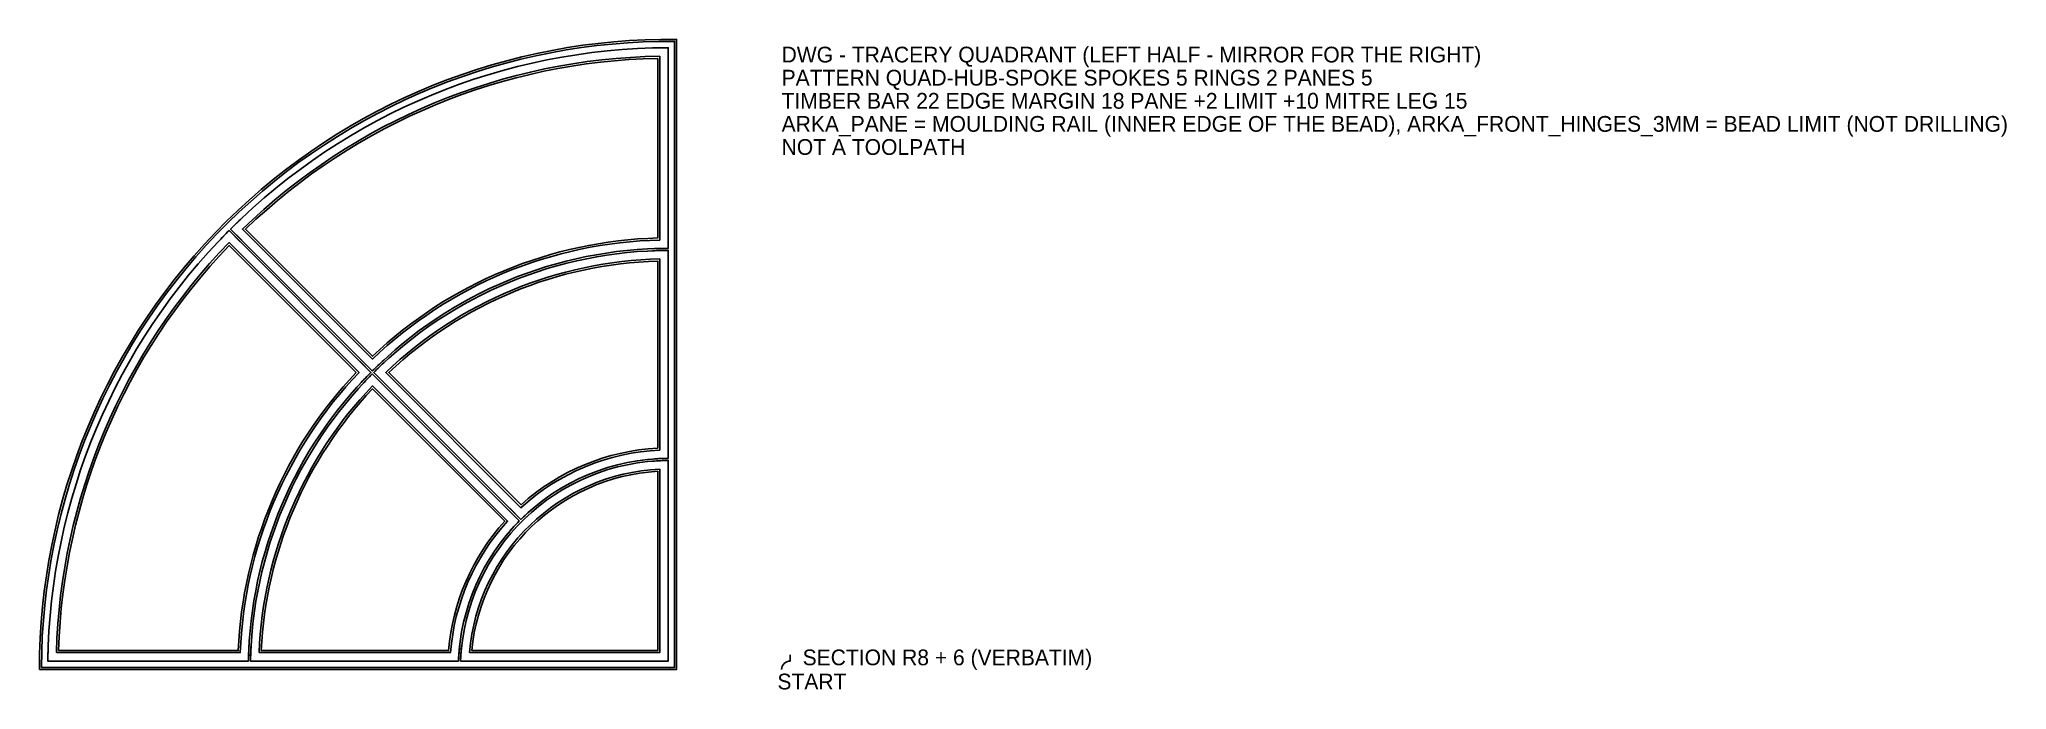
# Model space of a CAD drawing. Extents: x -3828 to -1954, y 1587 to 2207.
import ezdxf

# ---------------------------------------------------------------- set-up
doc = ezdxf.new("R2010")
doc.units = 0
for name, color, linetype in [('ARKA_CENTRE', 6, 'CONTINUOUS'), ('ARKA_FRONT_HINGES_3MM', 50, 'CONTINUOUS'), ('ARKA_INFO_NO_CUT', 8, 'CONTINUOUS'), ('ARKA_MITRE', 1, 'CONTINUOUS'), ('ARKA_OUTLINE', 7, 'CONTINUOUS'), ('ARKA_PANE', 3, 'CONTINUOUS'), ('ARKA_PANE_ZEWN_REF', 3, 'CONTINUOUS'), ('ARKA_SECTION', 5, 'CONTINUOUS')]:
    doc.layers.add(name, color=color, linetype=linetype)

msp = doc.modelspace()

# ---------------------------------------------------------------- linework, layer by layer
at = {"layer": 'ARKA_CENTRE'}
msp.add_point((-3227.618886, 1606.590478), dxfattribs=at)
at = {"layer": 'ARKA_FRONT_HINGES_3MM'}
for points in [[(-3228.618886, 2198.589634, 0.198035), (-3645.518396, 2025.904202), (-3510.460717, 1890.846523, -0.197616), (-3228.618886, 2007.589231)], [(-3819.564829, 1614.590478), (-3628.539077, 1614.590478, -0.193085), (-3511.87493, 1889.432309), (-3646.93261, 2024.489989, 0.194964)], [(-3228.618886, 1807.587991), (-3228.618886, 2005.589225, 0.19761), (-3509.046499, 1889.432305), (-3369.038483, 1749.424289, -0.196328)], [(-3626.538677, 1614.590478), (-3428.459619, 1614.590478, -0.187298), (-3370.452697, 1748.010076), (-3510.460712, 1888.018091, 0.193056)], [(-3426.458017, 1614.590478), (-3228.618886, 1614.590478), (-3228.618886, 1805.587966, 0.401025)]]:
    msp.add_lwpolyline(points, format="xyb", close=True, dxfattribs=at)
at = {"layer": 'ARKA_MITRE'}
for points in [[(-3228.618886, 2183.589634), (-3228.618886, 2198.589634, 0.006335), (-3243.616938, 2198.374275)], [(-3636.326008, 2013.883387), (-3646.93261, 2024.489989, 0.006335), (-3657.385553, 2013.732483)], [(-3634.76089, 2036.357146, 0.006335), (-3645.518396, 2025.904202), (-3634.911795, 2015.297601)], [(-3243.614642, 2007.271319, -0.009352), (-3228.618886, 2007.589231), (-3228.618886, 2022.589231)], [(-3228.618886, 1990.589225), (-3228.618886, 2005.589225, 0.009399), (-3243.614599, 2005.269719)], [(-3522.253733, 1878.60391, -0.009352), (-3511.87493, 1889.432309), (-3522.481532, 1900.038911)], [(-3521.067318, 1901.453124), (-3510.460717, 1890.846523, -0.009352), (-3499.632318, 1901.225325)], [(-3498.217003, 1899.809951, 0.009399), (-3509.046499, 1889.432305), (-3498.439897, 1878.825703)], [(-3499.85411, 1877.411489), (-3510.460712, 1888.018091, 0.009399), (-3520.838358, 1877.188596)], [(-3243.601998, 1806.953998, -0.018659), (-3228.618886, 1807.587991), (-3228.618886, 1822.587991)], [(-3228.618886, 1790.587966), (-3228.618886, 1805.587966, 0.018846), (-3243.601657, 1804.947608)], [(-3380.599056, 1736.967115, -0.018659), (-3370.452697, 1748.010076), (-3381.059298, 1758.616677)], [(-3379.645085, 1760.030891), (-3369.038483, 1749.424289, -0.018659), (-3357.995522, 1759.570649)], [(-3819.172142, 1629.584936, 0.006335), (-3819.564829, 1614.590478), (-3804.564829, 1614.590478)], [(-3643.539077, 1614.590478), (-3628.539077, 1614.590478, -0.009352), (-3627.959435, 1629.5784)], [(-3625.956131, 1629.578278, 0.009399), (-3626.538677, 1614.590478), (-3611.538677, 1614.590478)], [(-3443.459619, 1614.590478), (-3428.459619, 1614.590478, -0.018659), (-3427.304159, 1629.542418)], [(-3425.29097, 1629.541448, 0.018846), (-3426.458017, 1614.590478), (-3411.458017, 1614.590478)]]:
    msp.add_lwpolyline(points, format="xyb", dxfattribs=at)
msp.add_lwpolyline([(-3243.618886, 1614.590478), (-3228.618886, 1614.590478), (-3228.618886, 1629.590478)], dxfattribs=at)
at = {"layer": 'ARKA_OUTLINE'}
for points in [[(-3827.618886, 1606.590478), (-3220.618886, 1606.590478), (-3220.618886, 2206.549644, 0.417635)], [(-3238.618886, 2188.486517, 0.189106), (-3631.303346, 2025.831288), (-3510.357492, 1904.885434, -0.185035), (-3238.618886, 2017.44325)], [(-3809.340469, 1624.590478), (-3638.224536, 1624.590478, -0.180632), (-3525.913841, 1889.329085), (-3646.859695, 2010.274939, 0.185992)], [(-3238.618886, 1817.303553), (-3238.618886, 1995.43492, 0.184252), (-3494.795253, 1889.323195), (-3368.837355, 1763.365297, -0.171936)], [(-3616.20221, 1624.590478), (-3437.849711, 1624.590478, -0.163389), (-3384.393705, 1747.808948), (-3510.351602, 1873.766845, 0.179602)], [(-3415.75979, 1624.590478), (-3238.618886, 1624.590478), (-3238.618886, 1795.270101, 0.369903)]]:
    msp.add_lwpolyline(points, format="xyb", close=True, dxfattribs=at)
at = {"layer": 'ARKA_PANE'}
for points in [[(-3236.618886, 2190.521125, 0.190914), (-3634.156245, 2025.855759), (-3510.391571, 1902.091085, -0.187498), (-3236.618886, 2015.491444)], [(-3811.399667, 1622.590478), (-3636.305808, 1622.590478, -0.18307), (-3523.119493, 1889.363163), (-3646.884167, 2013.127837, 0.187809)], [(-3236.618886, 1815.396609), (-3236.618886, 1997.486884, 0.186974), (-3497.660424, 1889.359939), (-3368.903155, 1760.60267, -0.176615)], [(-3618.291383, 1622.590478), (-3436.005546, 1622.590478, -0.167977), (-3381.631077, 1747.874748), (-3510.388346, 1876.632017, 0.182343)], [(-3417.947549, 1622.590478), (-3236.618886, 1622.590478), (-3236.618886, 1797.378319, 0.376343)]]:
    msp.add_lwpolyline(points, format="xyb", close=True, dxfattribs=at)
at = {"layer": 'ARKA_PANE_ZEWN_REF'}
msp.add_lwpolyline([(-3825.615541, 1608.590478), (-3222.618886, 1608.590478), (-3222.618886, 2204.569575, 0.415684)], format="xyb", close=True, dxfattribs=at)
at = {"layer": 'ARKA_SECTION'}
msp.add_lwpolyline([(-3120.618886, 1606.590478, -0.414214), (-3112.618886, 1614.590478), (-3112.618886, 1620.590478)], format="xyb", dxfattribs=at)

# ---------------------------------------------------------------- texts
at = {"layer": 'ARKA_INFO_NO_CUT'}
for s, p in [('DWG - TRACERY QUADRANT (LEFT HALF - MIRROR FOR THE RIGHT)', (-3120.618886, 2184.590478)), ('PATTERN QUAD-HUB-SPOKE SPOKES 5 RINGS 2 PANES 5', (-3120.618886, 2162.590478)), ('TIMBER BAR 22 EDGE MARGIN 18 PANE +2 LIMIT +10 MITRE LEG 15', (-3120.618886, 2140.590478)), ('ARKA_PANE = MOULDING RAIL (INNER EDGE OF THE BEAD), ARKA_FRONT_HINGES_3MM = BEAD LIMIT (NOT DRILLING)', (-3120.618886, 2118.590478)), ('NOT A TOOLPATH', (-3120.618886, 2096.590478)), ('SECTION R8 + 6 (VERBATIM)', (-3100.618886, 1610.590478)), ('START', (-3124.618886, 1587.590478))]:
    msp.add_text(s, height=15, dxfattribs=at).set_placement(p)

doc.saveas('drawing.dxf')
